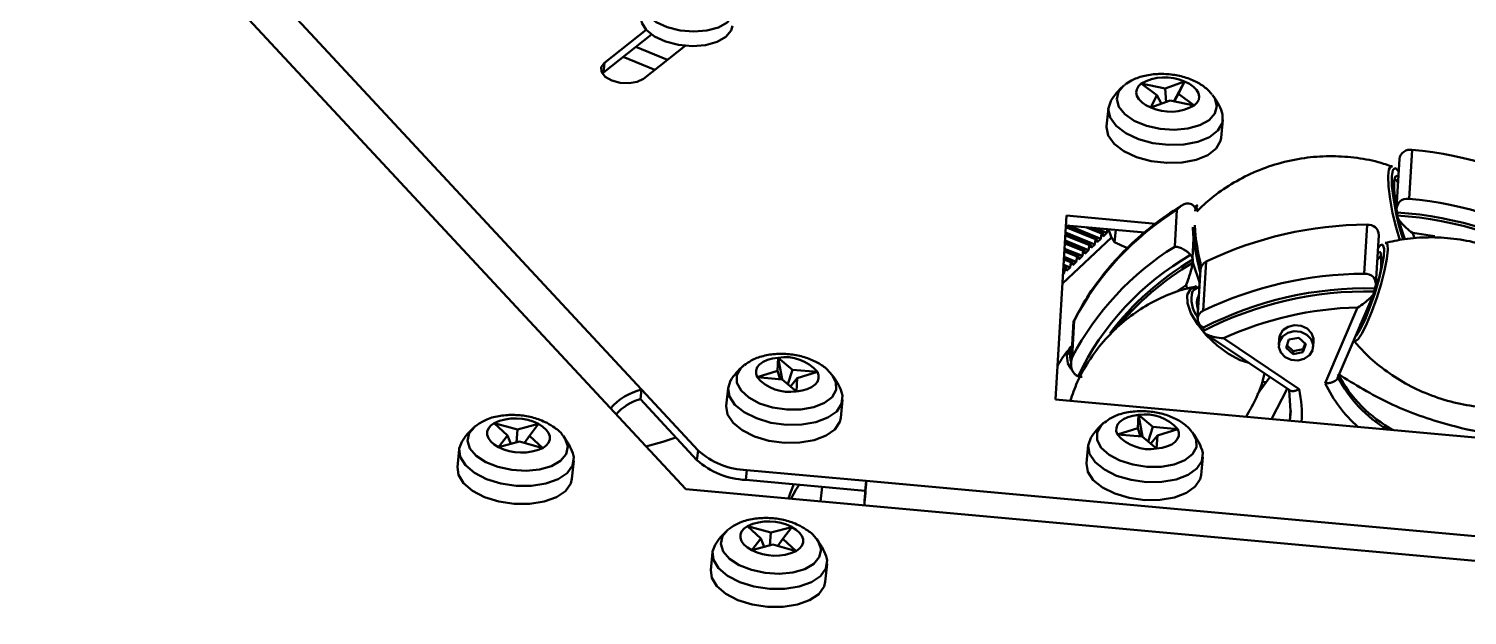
# Model space of a CAD drawing. Header units: millimetres. Extents: x 263 to 2983, y 441 to 2500.
# Drawn here: x 1835.2 to 1960.1, y 1643.3 to 1694.2 of the extents above; entities that cross this region are included whole.
import ezdxf

# ---------------------------------------------------------------- set-up
doc = ezdxf.new("R2010")
doc.units = ezdxf.units.MM
doc.header["$LTSCALE"] = 0.5
doc.layers.add('BOL', color=7, linetype='Continuous', lineweight=50)

msp = doc.modelspace()

# ---------------------------------------------------------------- linework, layer by layer
at = {"layer": 'BOL'}
for p, q in [((1892.23, 1654.22), (1835.2, 1715.56)), ((1888.39, 1662.87), (1846.06, 1708.41)), ((1885.09, 1690.39), (1889.27, 1693.7)), ((1885.17, 1691.23), (1888.8, 1694.1)), ((1887.91, 1692.62), (1890.65, 1691.5)), ((1892.19, 1692.72), (1888.56, 1689.85)), ((1885.17, 1691.23), (1885.09, 1690.39)), ((1886.81, 1691.75), (1889.55, 1690.64)), ((1885, 1690.31), (1885.09, 1690.39)), ((1930.33, 1689.3), (1930.24, 1689.23)), ((1933.13, 1688.44), (1931.77, 1689.44)), ((1931.77, 1689.44), (1933.86, 1689)), ((1933.86, 1689), (1935.54, 1689.61)), ((1933.86, 1689), (1933.94, 1687.83)), ((1935.54, 1689.61), (1934.61, 1687.89)), ((1935.02, 1688.53), (1934.65, 1687.89)), ((1935.54, 1689.61), (1935.02, 1688.53)), ((1935.02, 1688.53), (1936.38, 1687.53)), ((1928.93, 1687.31), (1928.77, 1685.75)), ((1932.62, 1687.35), (1933.13, 1688.44)), ((1934.29, 1687.96), (1932.62, 1687.35)), ((1933.13, 1688.44), (1933.53, 1687.68)), ((1936.38, 1687.53), (1934.29, 1687.96)), ((1937.98, 1688.43), (1937.94, 1688.49)), ((1938.72, 1684.73), (1938.88, 1686.29)), ((1955.29, 1683.69), (1955.03, 1679.43)), ((1954.2, 1682.9), (1953.94, 1678.65)), ((1954.03, 1681.4), (1954.1, 1681.35)), ((1936.69, 1678.89), (1936.34, 1678.67)), ((1936.48, 1678.55), (1936.47, 1678.35)), ((1936.48, 1678.55), (1936.53, 1678.42)), ((1936.54, 1678.68), (1936.53, 1678.42)), ((1936.66, 1678.39), (1936.54, 1678.76)), ((1936.65, 1678.38), (1936.54, 1678.68)), ((1953.95, 1678.78), (1953.92, 1678.78)), ((1924.35, 1662.01), (1925.3, 1677.98)), ((1925.3, 1677.98), (1933.06, 1677.27)), ((1934.69, 1675.28), (1934.88, 1678.47)), ((1954.03, 1678.24), (1953.98, 1678.37)), ((1954.01, 1677.97), (1954.03, 1678.24)), ((1954.03, 1677.84), (1954.68, 1675.94)), ((1954.18, 1677.04), (1954.09, 1677.37)), ((1924.95, 1672.08), (1929.21, 1676.08)), ((1927.28, 1675.42), (1925.2, 1676.26)), ((1927.74, 1675.47), (1925.21, 1676.5)), ((1927.38, 1675.52), (1925.21, 1676.4)), ((1927.81, 1675.92), (1925.24, 1676.96)), ((1925.25, 1677.13), (1932.08, 1676.51)), ((1927.91, 1676.02), (1925.25, 1677.1)), ((1928.27, 1675.97), (1925.46, 1677.11)), ((1928.34, 1676.42), (1926.97, 1676.98)), ((1928.45, 1676.52), (1927.42, 1676.94)), ((1928.8, 1676.47), (1927.72, 1676.91)), ((1927.91, 1676.02), (1927.81, 1675.92)), ((1927.95, 1675.67), (1927.91, 1676.02)), ((1928.27, 1675.97), (1928.34, 1676.42)), ((1928.45, 1676.52), (1928.34, 1676.42)), ((1928.48, 1676.17), (1928.45, 1676.52)), ((1928.48, 1676.17), (1928.8, 1676.47)), ((1928.8, 1676.47), (1928.85, 1676.81)), ((1928.93, 1676.8), (1929.18, 1676.14)), ((1929.58, 1676.74), (1929.47, 1675.67)), ((1936.33, 1676.01), (1936.23, 1674.29)), ((1951.13, 1672.93), (1951.39, 1677.18)), ((1952.16, 1672.02), (1952.42, 1676.28)), ((1954.51, 1675.9), (1954.18, 1677.04)), ((1954.37, 1676.83), (1954.38, 1676.83)), ((1955.35, 1676.47), (1955.51, 1676)), ((1926.32, 1674.52), (1925.12, 1675)), ((1926.21, 1674.42), (1925.12, 1674.87)), ((1926.68, 1674.47), (1925.13, 1675.1)), ((1926.75, 1674.92), (1925.16, 1675.56)), ((1927.21, 1674.97), (1925.17, 1675.8)), ((1926.85, 1675.02), (1925.17, 1675.7)), ((1926.68, 1674.47), (1926.75, 1674.92)), ((1926.85, 1675.02), (1926.75, 1674.92)), ((1926.89, 1674.67), (1926.85, 1675.02)), ((1926.89, 1674.67), (1927.21, 1674.97)), ((1927.21, 1674.97), (1927.28, 1675.42)), ((1927.38, 1675.52), (1927.28, 1675.42)), ((1927.42, 1675.17), (1927.38, 1675.52)), ((1927.42, 1675.17), (1927.74, 1675.47)), ((1927.74, 1675.47), (1927.81, 1675.92)), ((1927.95, 1675.67), (1928.27, 1675.97)), ((1952.46, 1674.82), (1952.32, 1674.72)), ((1952.75, 1675.45), (1952.65, 1675.45)), ((1925.26, 1673.52), (1925.04, 1673.61)), ((1925.61, 1673.47), (1925.05, 1673.7)), ((1925.68, 1673.92), (1925.07, 1674.17)), ((1925.79, 1674.02), (1925.08, 1674.31)), ((1926.14, 1673.97), (1925.09, 1674.4)), ((1925.26, 1673.52), (1925.15, 1673.42)), ((1925.3, 1673.17), (1925.26, 1673.52)), ((1925.61, 1673.47), (1925.68, 1673.92)), ((1925.79, 1674.02), (1925.68, 1673.92)), ((1925.83, 1673.67), (1925.79, 1674.02)), ((1925.83, 1673.67), (1926.14, 1673.97)), ((1926.14, 1673.97), (1926.21, 1674.42)), ((1926.32, 1674.52), (1926.21, 1674.42)), ((1926.36, 1674.17), (1926.32, 1674.52)), ((1926.36, 1674.17), (1926.68, 1674.47)), ((1936.23, 1674.29), (1936.27, 1674.16)), ((1936.26, 1673.89), (1936.27, 1674.16)), ((1936.26, 1673.89), (1936.87, 1672.11)), ((1937.43, 1673.98), (1937.17, 1669.72)), ((1925.08, 1672.97), (1925, 1673)), ((1925, 1672.89), (1925.08, 1672.97)), ((1925.15, 1673.42), (1925.03, 1673.47)), ((1925.08, 1672.97), (1925.15, 1673.42)), ((1925.3, 1673.17), (1925.61, 1673.47)), ((1936.94, 1673.31), (1936.68, 1669.05)), ((1935.67, 1671.95), (1935, 1671.48)), ((1935.78, 1671.64), (1935.67, 1671.95)), ((1948.83, 1663.86), (1952, 1671.27)), ((1952.03, 1671.39), (1952.05, 1671.65)), ((1952.05, 1671.65), (1952.1, 1671.78)), ((1952.24, 1672.2), (1952.17, 1672.22)), ((1952.24, 1672.2), (1952.17, 1672.22)), ((1947.75, 1663.42), (1950.57, 1670)), ((1951.59, 1670.31), (1951.63, 1670.29)), ((1951.59, 1670.31), (1951.63, 1670.29)), ((1925.9, 1668.78), (1925.69, 1665.23)), ((1925.97, 1668.89), (1925.78, 1665.7)), ((1937.07, 1668.33), (1937.2, 1668.25)), ((1937.18, 1667.98), (1937.2, 1668.25)), ((1937.36, 1667.72), (1944.7, 1662.78)), ((1938.91, 1667.33), (1945.49, 1662.9)), ((1943.75, 1667.29), (1943.72, 1666.76)), ((1945.46, 1667.38), (1944.6, 1667.22)), ((1946.07, 1666.83), (1945.46, 1667.38)), ((1944.6, 1667.22), (1944.35, 1666.51)), ((1944.35, 1666.51), (1944.96, 1665.95)), ((1944.43, 1666.72), (1944.98, 1666.22)), ((1944.98, 1666.22), (1944.96, 1665.95)), ((1944.96, 1665.95), (1945.82, 1666.11)), ((1944.98, 1666.22), (1945.84, 1666.38)), ((1945.82, 1666.11), (1946.07, 1666.83)), ((1945.84, 1666.38), (1945.82, 1666.11)), ((1945.84, 1666.38), (1946.02, 1666.88)), ((1946.71, 1666.58), (1946.74, 1667.11)), ((1897.27, 1664.97), (1897.22, 1664.93)), ((1900.2, 1664.49), (1900.27, 1665.64)), ((1900.27, 1665.64), (1900.62, 1663.78)), ((1900.27, 1665.64), (1901.51, 1664.6)), ((1898.44, 1663.95), (1900.2, 1664.49)), ((1900.6, 1663.76), (1898.44, 1663.95)), ((1900.2, 1664.49), (1900.44, 1663.77)), ((1901.84, 1662.72), (1900.6, 1663.76)), ((1901.51, 1664.6), (1901.1, 1663.34)), ((1901.9, 1663.87), (1901.32, 1663.15)), ((1901.51, 1664.6), (1903.67, 1664.41)), ((1901.9, 1663.87), (1901.84, 1662.72)), ((1903.67, 1664.41), (1901.9, 1663.87)), ((1941.86, 1662.46), (1942.96, 1663.95)), ((1942.65, 1663.5), (1942.29, 1663.57)), ((1888.39, 1662.87), (1888.31, 1662.03)), ((1893.3, 1657.6), (1888.39, 1662.87)), ((1895.91, 1663.01), (1895.75, 1661.45)), ((1943.09, 1660.31), (1944.46, 1662.94)), ((1893.21, 1656.76), (1888.31, 1662.03)), ((1905.69, 1660.43), (1905.85, 1661.99)), ((1982.1, 1656.78), (1924.35, 1662.01)), ((1944.67, 1660.17), (1944.76, 1661.02)), ((1876.75, 1658.9), (1875.61, 1659.97)), ((1875.61, 1659.97), (1877.62, 1659.4)), ((1877.62, 1659.4), (1879.45, 1659.89)), ((1879.45, 1659.89), (1878.67, 1658.86)), ((1928.55, 1660), (1928.49, 1659.95)), ((1931.48, 1659.52), (1931.55, 1660.67)), ((1931.55, 1660.67), (1931.9, 1658.8)), ((1931.55, 1660.67), (1932.79, 1659.63)), ((1875.98, 1657.88), (1876.75, 1658.9)), ((1876.75, 1658.9), (1877.05, 1658.16)), ((1877.62, 1659.4), (1877.54, 1658.29)), ((1878.67, 1658.86), (1878.23, 1658.24)), ((1878.67, 1658.86), (1879.82, 1657.8)), ((1881.62, 1658.83), (1881.58, 1658.88)), ((1929.72, 1658.98), (1931.48, 1659.52)), ((1931.87, 1658.79), (1929.72, 1658.98)), ((1931.48, 1659.52), (1931.72, 1658.8)), ((1933.11, 1657.75), (1931.87, 1658.79)), ((1932.79, 1659.63), (1932.38, 1658.37)), ((1933.18, 1658.9), (1932.6, 1658.18)), ((1932.79, 1659.63), (1934.95, 1659.44)), ((1933.18, 1658.9), (1933.11, 1657.75)), ((1934.95, 1659.44), (1933.18, 1658.9)), ((1872.57, 1657.71), (1872.41, 1656.15)), ((1877.81, 1658.36), (1875.98, 1657.88)), ((1879.82, 1657.8), (1877.81, 1658.36)), ((1893.21, 1656.76), (1893.3, 1657.6)), ((1927.18, 1658.04), (1927.02, 1656.48)), ((1882.35, 1655.13), (1882.51, 1656.69)), ((1936.97, 1655.46), (1937.13, 1657.02)), ((1897.53, 1655.88), (1897.44, 1655.03)), ((1907.82, 1654.1), (1897.44, 1655.03)), ((1907.91, 1654.94), (1897.53, 1655.88)), ((1907.91, 1654.94), (1907.82, 1654.1)), ((1997.53, 1646.83), (1907.91, 1654.94)), ((2012.95, 1643.29), (1892.23, 1654.22)), ((1903.94, 1653.16), (1904.07, 1654.43)), ((1898.74, 1649.96), (1897.6, 1651.03)), ((1897.6, 1651.03), (1899.61, 1650.46)), ((1897.97, 1648.94), (1898.74, 1649.96)), ((1898.74, 1649.96), (1899.05, 1649.22)), ((1899.61, 1650.46), (1899.53, 1649.35)), ((1899.61, 1650.46), (1901.44, 1650.94)), ((1900.66, 1649.92), (1900.22, 1649.3)), ((1901.44, 1650.94), (1900.66, 1649.92)), ((1900.66, 1649.92), (1901.81, 1648.85)), ((1903.61, 1649.89), (1903.57, 1649.94)), ((1894.56, 1648.77), (1894.4, 1647.21)), ((1899.8, 1649.42), (1897.97, 1648.94)), ((1901.81, 1648.85), (1899.8, 1649.42)), ((1904.34, 1646.18), (1904.5, 1647.75))]:
    msp.add_line(p, q, dxfattribs=at)
at = {"layer": 'BOL', "flags": 128}
for points in [[(1888.64, 1697.02), (1888.48, 1696.6), (1888.54, 1695.96), (1888.94, 1695.33), (1889.66, 1694.77), (1890.62, 1694.33), (1891.75, 1694.04), (1892.94, 1693.94), (1894.08, 1694.03), (1895.08, 1694.3), (1895.84, 1694.73), (1896.3, 1695.29), (1896.42, 1695.91), (1896.35, 1696.23)], [(1888.33, 1695.26), (1888.41, 1694.72), (1888.81, 1694.09), (1889.53, 1693.52), (1890.49, 1693.08), (1891.62, 1692.8), (1892.81, 1692.69), (1893.95, 1692.78), (1894.95, 1693.05), (1895.71, 1693.49), (1896.17, 1694.04), (1896.29, 1694.44)], [(1888.56, 1689.85), (1888.03, 1689.58), (1887.32, 1689.46), (1886.54, 1689.51), (1885.81, 1689.71), (1885.25, 1690.03), (1884.93, 1690.44), (1884.9, 1690.86), (1885.17, 1691.23)], [(1930.24, 1689.23), (1929.82, 1688.73), (1929.66, 1688.08), (1929.84, 1687.41), (1930.36, 1686.77), (1931.18, 1686.21), (1932.23, 1685.78), (1933.42, 1685.51), (1934.65, 1685.43), (1935.84, 1685.53), (1936.87, 1685.82), (1937.68, 1686.26), (1938.18, 1686.83), (1938.35, 1687.48), (1938.17, 1688.15), (1937.98, 1688.43)], [(1931.77, 1689.44), (1931.53, 1689.2), (1931.39, 1688.93), (1931.35, 1688.65), (1931.41, 1688.36), (1931.58, 1688.07), (1931.85, 1687.8), (1932.19, 1687.56), (1932.62, 1687.35)], [(1936.38, 1687.53), (1936.62, 1687.77), (1936.77, 1688.03), (1936.81, 1688.32), (1936.74, 1688.61), (1936.57, 1688.89), (1936.31, 1689.16), (1935.96, 1689.41), (1935.54, 1689.61)], [(1929.15, 1687.95), (1929.13, 1687.92), (1928.92, 1687.21), (1929.08, 1686.48), (1929.6, 1685.77), (1930.44, 1685.13), (1931.53, 1684.62), (1932.8, 1684.27), (1934.15, 1684.11), (1935.49, 1684.15), (1936.7, 1684.38), (1937.71, 1684.79), (1938.44, 1685.36), (1938.83, 1686.03), (1938.85, 1686.75), (1938.79, 1686.96)], [(1928.77, 1685.75), (1928.76, 1685.65), (1928.92, 1684.92), (1929.44, 1684.21), (1930.28, 1683.57), (1931.37, 1683.06), (1932.64, 1682.71), (1933.99, 1682.55), (1935.33, 1682.59), (1936.54, 1682.82), (1937.55, 1683.23), (1938.28, 1683.8), (1938.66, 1684.47), (1938.72, 1684.73)], [(1954.22, 1675.85), (1953.91, 1676.93), (1953.61, 1678.18), (1953.39, 1679.4), (1953.25, 1680.5), (1953.22, 1681.39), (1953.29, 1681.99), (1953.45, 1682.26), (1953.56, 1682.26)], [(1954.09, 1677.37), (1953.89, 1678.27), (1953.67, 1679.48), (1953.55, 1680.54), (1953.53, 1681.38), (1953.62, 1681.91), (1953.81, 1682.08), (1953.9, 1682.05)], [(1953.94, 1678.62), (1953.82, 1679.33), (1953.73, 1680.25), (1953.73, 1680.95), (1953.83, 1681.35), (1954.01, 1681.42), (1954.03, 1681.4)], [(1953.74, 1681.13), (1953.89, 1681.07), (1954.07, 1680.84)], [(1953.9, 1682.05), (1954.07, 1681.89), (1954.13, 1681.81)], [(1954.02, 1678.2), (1954.01, 1678.27), (1954, 1678.3)], [(1954.63, 1675.96), (1954.56, 1676.16), (1954.28, 1677.1)], [(1957.28, 1676.18), (1956.86, 1676.26), (1955.35, 1676.47)], [(1950.23, 1667.09), (1950.34, 1667.05), (1950.61, 1667.25), (1950.96, 1667.78), (1951.37, 1668.61), (1951.81, 1669.65), (1952.23, 1670.83), (1952.61, 1672.05), (1952.91, 1673.21), (1953.11, 1674.22), (1953.19, 1675), (1953.15, 1675.48), (1952.99, 1675.62), (1952.97, 1675.62)], [(1950.39, 1667.51), (1950.45, 1667.57), (1950.8, 1668.12), (1951.21, 1668.96), (1951.64, 1670.02), (1952.06, 1671.21), (1952.41, 1672.41), (1952.68, 1673.52), (1952.84, 1674.45), (1952.87, 1675.1), (1952.77, 1675.43), (1952.75, 1675.45)], [(1952.65, 1675.45), (1952.56, 1675.4), (1952.35, 1675.17)], [(1952.55, 1674.81), (1952.48, 1674.82), (1952.46, 1674.82)], [(1952.65, 1674.51), (1952.54, 1674.45), (1952.29, 1674.14)], [(1936.55, 1671.85), (1936.05, 1671.6), (1935.78, 1671.09), (1935.8, 1670.38), (1936.1, 1669.51), (1936.66, 1668.55), (1937.43, 1667.6), (1938.36, 1666.71), (1939.36, 1665.98), (1940.36, 1665.44), (1941.13, 1665.19)], [(1936.85, 1671.83), (1936.83, 1671.82), (1936.34, 1671.54), (1936.25, 1671.42)], [(1946.65, 1666.28), (1946.7, 1666.77), (1946.53, 1667.25), (1946.16, 1667.64), (1945.64, 1667.88), (1945.06, 1667.93), (1944.5, 1667.79), (1944.05, 1667.48), (1943.78, 1667.05), (1943.72, 1666.56), (1943.9, 1666.08), (1944.27, 1665.69), (1944.79, 1665.46), (1945.37, 1665.4), (1945.93, 1665.54), (1946.38, 1665.85), (1946.65, 1666.28)], [(1946.74, 1667.11), (1946.74, 1667.31), (1946.56, 1667.78), (1946.19, 1668.17), (1945.67, 1668.41), (1945.09, 1668.46), (1944.53, 1668.33), (1944.08, 1668.02), (1943.81, 1667.58), (1943.75, 1667.29)], [(1925.68, 1666.61), (1925.59, 1666.49), (1925.32, 1665.82)], [(1925.77, 1666.55), (1925.58, 1666.02), (1925.64, 1665.47)], [(1897.22, 1664.93), (1897.02, 1664.73), (1896.67, 1664.12), (1896.68, 1663.45), (1897.04, 1662.79), (1897.71, 1662.18), (1898.65, 1661.68), (1899.78, 1661.33), (1901, 1661.15), (1902.23, 1661.15)], [(1900.27, 1665.64), (1899.78, 1665.57), (1899.33, 1665.45), (1898.95, 1665.27), (1898.65, 1665.05), (1898.44, 1664.81), (1898.34, 1664.53), (1898.34, 1664.24), (1898.44, 1663.95)], [(1925.32, 1665.82), (1925.42, 1665.14), (1925.7, 1664.68)], [(1925.64, 1665.47), (1925.68, 1665.34), (1925.7, 1665.32)], [(1896.13, 1663.65), (1895.91, 1663), (1896.02, 1662.27), (1896.5, 1661.55), (1897.3, 1660.9), (1898.37, 1660.38), (1899.62, 1660), (1900.97, 1659.82), (1902.31, 1659.83)], [(1901.84, 1662.72), (1902.33, 1662.79), (1902.78, 1662.92), (1903.16, 1663.09), (1903.46, 1663.31), (1903.66, 1663.56), (1903.77, 1663.83), (1903.77, 1664.12), (1903.67, 1664.41)], [(1902.23, 1661.15), (1903.35, 1661.35), (1904.28, 1661.72), (1904.94, 1662.23), (1905.29, 1662.84), (1905.28, 1663.51), (1904.96, 1664.13)], [(1904.96, 1664.13), (1904.93, 1664.17), (1904.92, 1664.18)], [(1902.31, 1659.83), (1903.54, 1660.04), (1904.58, 1660.44), (1905.34, 1660.98), (1905.77, 1661.64), (1905.84, 1662.36), (1905.77, 1662.66)], [(1944.69, 1660.17), (1944.75, 1661.04), (1944.63, 1662.83)], [(1895.75, 1661.45), (1895.75, 1661.44), (1895.86, 1660.71), (1896.34, 1659.99), (1897.14, 1659.34), (1898.21, 1658.81), (1899.46, 1658.44), (1900.81, 1658.26), (1902.15, 1658.27)], [(1875.61, 1659.97), (1875.31, 1659.75), (1875.1, 1659.5), (1875, 1659.23), (1875, 1658.94), (1875.1, 1658.65), (1875.3, 1658.37), (1875.6, 1658.11), (1875.98, 1657.88)], [(1879.82, 1657.8), (1880.12, 1658.01), (1880.32, 1658.26), (1880.43, 1658.54), (1880.43, 1658.82), (1880.33, 1659.11), (1880.12, 1659.39), (1879.83, 1659.65), (1879.45, 1659.89)], [(1902.15, 1658.27), (1903.38, 1658.48), (1904.42, 1658.88), (1905.18, 1659.42), (1905.61, 1660.08), (1905.69, 1660.43)], [(1928.49, 1659.95), (1928.3, 1659.76), (1927.95, 1659.15), (1927.96, 1658.48), (1928.31, 1657.82), (1928.99, 1657.21), (1929.93, 1656.71), (1931.05, 1656.36), (1932.28, 1656.17), (1933.5, 1656.18)], [(1931.55, 1660.67), (1931.05, 1660.6), (1930.61, 1660.47), (1930.23, 1660.3), (1929.93, 1660.08), (1929.72, 1659.83), (1929.62, 1659.56), (1929.61, 1659.27), (1929.72, 1658.98)], [(1873.88, 1659.62), (1873.44, 1659.09), (1873.29, 1658.44), (1873.5, 1657.77), (1874.04, 1657.13), (1874.88, 1656.58), (1875.93, 1656.16), (1877.13, 1655.9), (1878.37, 1655.83), (1879.55, 1655.94), (1880.57, 1656.24), (1881.36, 1656.7), (1881.84, 1657.27), (1881.99, 1657.92), (1881.78, 1658.59), (1881.62, 1658.83)], [(1873.95, 1659.69), (1873.92, 1659.67), (1873.88, 1659.62)], [(1891.38, 1658.72), (1890.25, 1658.34), (1888.77, 1657.93)], [(1927.41, 1658.68), (1927.18, 1658.03), (1927.3, 1657.3), (1927.78, 1656.58), (1928.58, 1655.93), (1929.64, 1655.4), (1930.9, 1655.03), (1932.24, 1654.85), (1933.58, 1654.86)], [(1933.11, 1657.75), (1933.61, 1657.82), (1934.05, 1657.95), (1934.43, 1658.12), (1934.73, 1658.34), (1934.94, 1658.59), (1935.05, 1658.86), (1935.05, 1659.15), (1934.95, 1659.44)], [(1933.5, 1656.18), (1934.63, 1656.38), (1935.56, 1656.75), (1936.22, 1657.26), (1936.57, 1657.87), (1936.56, 1658.54), (1936.24, 1659.16)], [(1936.24, 1659.16), (1936.2, 1659.2), (1936.2, 1659.21)], [(1872.79, 1658.35), (1872.57, 1657.76), (1872.66, 1657.03), (1873.1, 1656.31), (1873.88, 1655.65), (1874.93, 1655.11), (1876.17, 1654.73), (1877.51, 1654.53), (1878.85, 1654.52), (1880.1, 1654.72), (1881.16, 1655.1), (1881.95, 1655.63), (1882.41, 1656.28), (1882.51, 1657), (1882.43, 1657.36)], [(1933.58, 1654.86), (1934.82, 1655.07), (1935.86, 1655.47), (1936.62, 1656.01), (1937.05, 1656.67), (1937.12, 1657.39), (1937.04, 1657.69)], [(1872.41, 1656.15), (1872.5, 1655.47), (1872.94, 1654.75), (1873.72, 1654.09), (1874.77, 1653.55), (1876.01, 1653.17), (1877.35, 1652.97), (1878.69, 1652.96), (1879.94, 1653.16), (1881, 1653.54), (1881.79, 1654.07), (1882.25, 1654.72), (1882.35, 1655.13)], [(1927.02, 1656.48), (1927.02, 1656.47), (1927.14, 1655.73), (1927.62, 1655.02), (1928.42, 1654.37), (1929.48, 1653.84), (1930.74, 1653.47), (1932.08, 1653.29), (1933.42, 1653.3)], [(1933.42, 1653.3), (1934.66, 1653.51), (1935.7, 1653.9), (1936.46, 1654.45), (1936.89, 1655.11), (1936.97, 1655.46)], [(1901.17, 1653.41), (1901.29, 1653.85), (1901.61, 1654.66)], [(1901.4, 1653.41), (1901.78, 1654.16), (1902.07, 1654.61)], [(1895.87, 1650.68), (1895.43, 1650.15), (1895.29, 1649.5), (1895.49, 1648.83), (1896.03, 1648.19), (1896.87, 1647.64), (1897.93, 1647.22), (1899.12, 1646.96), (1900.36, 1646.88), (1901.54, 1647), (1902.56, 1647.3), (1903.35, 1647.75), (1903.83, 1648.33), (1903.98, 1648.98), (1903.77, 1649.65), (1903.61, 1649.89)], [(1895.94, 1650.74), (1895.92, 1650.72), (1895.87, 1650.68)], [(1897.6, 1651.03), (1897.3, 1650.81), (1897.09, 1650.56), (1896.99, 1650.29), (1896.99, 1650), (1897.09, 1649.71), (1897.29, 1649.43), (1897.59, 1649.17), (1897.97, 1648.94)], [(1901.81, 1648.85), (1902.11, 1649.07), (1902.31, 1649.32), (1902.42, 1649.59), (1902.42, 1649.88), (1902.32, 1650.17), (1902.11, 1650.45), (1901.82, 1650.71), (1901.44, 1650.94)], [(1894.78, 1649.41), (1894.56, 1648.82), (1894.65, 1648.09), (1895.09, 1647.37), (1895.87, 1646.71), (1896.92, 1646.17), (1898.16, 1645.79), (1899.5, 1645.58), (1900.85, 1645.58), (1902.09, 1645.78), (1903.15, 1646.15), (1903.94, 1646.69), (1904.4, 1647.34), (1904.5, 1648.06), (1904.42, 1648.42)], [(1894.4, 1647.21), (1894.49, 1646.53), (1894.93, 1645.81), (1895.71, 1645.15), (1896.76, 1644.61), (1898, 1644.23), (1899.34, 1644.02), (1900.69, 1644.02), (1901.93, 1644.22), (1902.99, 1644.59), (1903.78, 1645.13), (1904.24, 1645.78), (1904.34, 1646.18)]]:
    msp.add_lwpolyline(points, dxfattribs=at)
at = {"layer": 'BOL'}
for centre, radius, start, end in [((1933.83, 1685.81), 4.17, 65.8287, 119.5799), ((1933.73, 1685.14), 5.37, 130.5445, 148.483), ((1934.32, 1691.16), 4.17, 245.8281, 299.5795), ((1933.73, 1685.14), 5.37, 19.7775, 37.7161), ((1955.13, 1682.75), 0.947, 80.6128, 170.7108), ((1952.31, 1650.92), 32.9, 59.571, 84.8062), ((1935.71, 1678.28), 0.822, 19.1631, 41.2197), ((1954.84, 1678.56), 0.885, 77.7727, 192.8075), ((1952.05, 1646.67), 32.9, 59.5709, 84.8062), ((1948.07, 1657.28), 24.96, 121.9084, 152.2895), ((1952.05, 1646.88), 31.16, 57.9838, 86.3933), ((1952.07, 1647.14), 31.16, 57.9839, 86.3932), ((1955.66, 1678.32), 19.27, 183.4755, 194.3562), ((1951.51, 1644.61), 32.58, 90.2149, 115.6166), ((1951.48, 1676.26), 0.932, 1.2677, 95.9228), ((1947.88, 1654.09), 24.96, 121.9084, 152.2896), ((1947.23, 1673.93), 5.39, 333.2455, 9.3955), ((1948.04, 1653.63), 24.11, 119.7705, 154.4273), ((1948.75, 1652.88), 24.67, 120.3949, 142.9662), ((1948.95, 1652.35), 25, 120.5104, 140.921), ((1935.45, 1674.02), 0.822, 19.1638, 41.2197), ((1937.75, 1673.23), 0.816, 113.5271, 174.9472), ((1951.26, 1640.35), 32.58, 90.2154, 115.6164), ((1951.25, 1672.04), 0.897, 343.2226, 97.1105), ((1938.76, 1670.72), 2.61, 164.5329, 217.4451), ((1937.77, 1670.42), 1.16, 146.0889, 207.0857), ((1951.29, 1640.54), 30.85, 88.6175, 117.2142), ((1951.31, 1640.81), 30.86, 88.6179, 117.2138), ((1937.79, 1670.16), 1.12, 154.0111, 199.1651), ((1951.26, 1640.22), 29.79, 91.3394, 114.4923), ((1938.94, 1674.99), 13.54, 331.1792, 342.4872), ((1937.47, 1669), 0.783, 112.5502, 239.1188), ((1900.71, 1660.84), 5.37, 130.5445, 148.483), ((1900.87, 1662), 3.69, 40.7086, 99.3784), ((1901.23, 1666.36), 3.69, 220.7086, 279.3784), ((1900.71, 1660.84), 5.37, 19.7775, 37.7161), ((1926.69, 1665.14), 1.17, 250.134, 267.5902), ((1959.13, 1669.33), 11.6, 207.629, 238.8659), ((1959.35, 1669.78), 11.87, 207.9429, 241.481), ((1889.58, 1657.88), 5.13, 103.4151, 139.1384), ((1935.85, 1660.75), 9.88, 356.0889, 12.5596), ((1958.5, 1668.53), 11.9, 205.4578, 228.3996), ((1889.22, 1658.25), 3.89, 103.5722, 140.929), ((1877.44, 1655.96), 4.41, 62.9456, 114.5991), ((1931.99, 1655.87), 5.37, 130.5445, 148.483), ((1932.15, 1657.03), 3.69, 40.7086, 99.3784), ((1877.37, 1655.54), 5.37, 130.5445, 148.483), ((1877.37, 1655.54), 5.37, 19.7775, 37.7161), ((1932.51, 1661.39), 3.69, 220.7086, 279.3784), ((1931.99, 1655.87), 5.37, 19.7775, 37.7161), ((1877.98, 1661.81), 4.41, 242.9456, 294.5992), ((1897.82, 1662.65), 6.78, 228.1881, 267.5616), ((1897.73, 1661.81), 6.78, 228.1881, 267.5616), ((1808.38, 1661.36), 99.73, 355.0819, 356.3066), ((1843.72, 1658.16), 64.23, 355.2264, 356.3732), ((1899.43, 1647.02), 4.41, 62.9444, 114.5995), ((1899.36, 1646.6), 5.37, 130.5445, 148.483), ((1899.36, 1646.6), 5.37, 19.7775, 37.7161), ((1899.98, 1652.86), 4.41, 242.9441, 294.6007)]:
    msp.add_arc(centre, radius, start, end, dxfattribs=at)
for points, knots in [([(1937.9, 1688.51), (1937.75, 1688.68), (1937.39, 1689.09), (1936.6, 1689.59), (1935.56, 1690.02), (1934.37, 1690.26), (1933.13, 1690.3), (1931.96, 1690.12), (1931.03, 1689.79), (1930.55, 1689.46), (1930.37, 1689.33)], [0, 0, 0, 0, 0.086855, 0.212426, 0.35007, 0.490769, 0.632136, 0.777371, 0.915112, 1, 1, 1, 1]), ([(1953.59, 1682.22), (1953.18, 1682.36), (1952.1, 1682.74), (1950.25, 1683.05), (1948.1, 1683.18), (1945.88, 1683.01), (1943.66, 1682.54), (1941.53, 1681.77), (1939.6, 1680.75), (1937.94, 1679.61), (1937.02, 1678.74), (1936.61, 1678.34)], [0, 0, 0, 0, 0.071094, 0.18757, 0.304942, 0.422842, 0.550299, 0.673212, 0.791735, 0.906176, 1, 1, 1, 1]), ([(1953.92, 1678.78), (1953.87, 1679.09), (1953.76, 1679.72), (1953.72, 1680.5), (1953.72, 1680.99), (1953.83, 1681.18), (1953.79, 1681.16), (1953.78, 1681.16)], [0, 0, 0, 0, 0.253499, 0.517033, 0.776031, 0.971765, 1, 1, 1, 1]), ([(1935.31, 1678.85), (1935.06, 1678.7), (1934, 1678.05), (1932.27, 1676.75), (1930.21, 1674.88), (1928.41, 1672.82), (1926.96, 1670.8), (1926.25, 1669.42), (1925.94, 1668.82)], [0, 0, 0, 0, 0.060067, 0.257638, 0.455199, 0.652601, 0.849806, 1, 1, 1, 1]), ([(1934.88, 1678.47), (1934.88, 1678.48), (1934.98, 1678.6), (1935.2, 1678.81), (1935.56, 1679.01), (1935.89, 1679.05), (1936.15, 1678.98), (1936.26, 1678.87), (1936.32, 1678.82)], [0, 0, 0, 0, 0.003356, 0.2573, 0.525961, 0.721657, 0.860491, 1, 1, 1, 1]), ([(1936.51, 1678.78), (1936.52, 1678.78), (1936.54, 1678.78), (1936.54, 1678.72), (1936.54, 1678.68)], [0, 0, 0, 0, 0.443443, 1, 1, 1, 1]), ([(1954.01, 1677.97), (1954.01, 1677.92), (1954.03, 1677.83), (1954.14, 1677.61), (1954.39, 1677.3), (1954.81, 1676.89), (1955.15, 1676.6), (1955.34, 1676.47), (1955.35, 1676.47)], [0, 0, 0, 0, 0.107632, 0.214412, 0.382754, 0.66394, 0.997029, 1, 1, 1, 1]), ([(1929.18, 1676.14), (1929.19, 1676.11), (1929.29, 1675.93), (1929.39, 1675.79), (1929.47, 1675.67)], [0, 0, 0, 0, 0.145979, 1, 1, 1, 1]), ([(1936.25, 1676.96), (1936.27, 1676.69), (1936.3, 1676.13), (1936.46, 1675.07), (1936.66, 1674.01), (1936.83, 1673.35), (1936.9, 1673.07)], [0, 0, 0, 0, 0.254367, 0.526468, 0.796887, 1, 1, 1, 1]), ([(1969.56, 1670.23), (1969.28, 1670.56), (1968.54, 1671.44), (1967.11, 1672.66), (1965.32, 1673.87), (1963.32, 1674.86), (1961.17, 1675.59), (1958.94, 1676.02), (1956.75, 1676.13), (1954.75, 1676), (1953.51, 1675.72), (1952.96, 1675.6)], [0, 0, 0, 0, 0.071035, 0.187726, 0.30527, 0.423316, 0.550906, 0.67394, 0.792593, 0.907187, 1, 1, 1, 1]), ([(1929.47, 1675.67), (1929.6, 1675.61), (1930, 1675.4), (1930.41, 1675.23), (1930.7, 1675.11)], [0, 0, 0, 0, 0.309702, 1, 1, 1, 1]), ([(1936.07, 1674.56), (1936.01, 1674.62), (1935.89, 1674.75), (1935.65, 1674.93), (1935.33, 1675.12), (1934.99, 1675.25), (1934.78, 1675.28), (1934.69, 1675.28), (1934.69, 1675.28)], [0, 0, 0, 0, 0.139513, 0.278328, 0.474032, 0.742692, 0.99664, 1, 1, 1, 1]), ([(1936.26, 1673.89), (1936.25, 1673.84), (1936.24, 1673.74), (1936.18, 1673.49), (1936.07, 1673.09), (1935.89, 1672.54), (1935.75, 1672.15), (1935.67, 1671.95), (1935.67, 1671.95)], [0, 0, 0, 0, 0.107636, 0.21443, 0.382771, 0.663946, 0.997022, 1, 1, 1, 1]), ([(1936.6, 1671.83), (1936.18, 1671.74), (1935.12, 1671.52), (1933.47, 1670.86), (1931.7, 1669.89), (1930.01, 1668.63), (1928.48, 1667.1), (1927.19, 1665.37), (1926.22, 1663.63), (1925.81, 1662.44), (1925.62, 1661.9)], [0, 0, 0, 0, 0.085013, 0.212937, 0.343134, 0.474621, 0.617666, 0.75583, 0.888807, 1, 1, 1, 1]), ([(1950.57, 1670), (1950.57, 1670), (1950.77, 1670.12), (1951.14, 1670.37), (1951.59, 1670.75), (1951.86, 1671.04), (1952, 1671.24), (1952.02, 1671.34), (1952.03, 1671.39)], [0, 0, 0, 0, 0.002989, 0.336059, 0.617236, 0.78558, 0.892369, 1, 1, 1, 1]), ([(1925.97, 1668.89), (1925.97, 1668.89), (1925.93, 1668.86), (1925.92, 1668.82), (1925.9, 1668.78)], [0, 0, 0, 0, 0.013063, 1, 1, 1, 1]), ([(1938.91, 1667.33), (1938.91, 1667.33), (1938.66, 1667.35), (1938.21, 1667.41), (1937.67, 1667.56), (1937.36, 1667.71), (1937.2, 1667.85), (1937.19, 1667.94), (1937.18, 1667.98)], [0, 0, 0, 0, 0.0029727, 0.3360538, 0.6172194, 0.7855655, 0.8923693, 1, 1, 1, 1]), ([(1925.71, 1666.61), (1925.37, 1666.21), (1924.93, 1665.68), (1924.6, 1665.06), (1924.52, 1664.91)], [0, 0, 0, 0, 0.761276, 1, 1, 1, 1]), ([(1950.24, 1667.12), (1950.52, 1666.8), (1951.25, 1665.93), (1952.68, 1664.72), (1954.47, 1663.5), (1956.47, 1662.51), (1958.62, 1661.78), (1960.85, 1661.36), (1963.03, 1661.24), (1965.03, 1661.37), (1966.27, 1661.65), (1966.82, 1661.77)], [0, 0, 0, 0, 0.069839, 0.18674, 0.304496, 0.422755, 0.550574, 0.67383, 0.792697, 0.907497, 1, 1, 1, 1]), ([(1904.89, 1664.19), (1904.74, 1664.37), (1904.38, 1664.79), (1903.58, 1665.29), (1902.55, 1665.72), (1901.36, 1665.96), (1900.12, 1666.01), (1898.95, 1665.82), (1897.99, 1665.49), (1897.51, 1665.12), (1897.32, 1664.98)], [0, 0, 0, 0, 0.087149, 0.211392, 0.34763, 0.486963, 0.626945, 0.770725, 0.907195, 1, 1, 1, 1]), ([(1926.29, 1664.04), (1926.21, 1664.08), (1926.05, 1664.16), (1925.85, 1664.4), (1925.7, 1664.76), (1925.67, 1665.22), (1925.73, 1665.54), (1925.78, 1665.7), (1925.78, 1665.7)], [0, 0, 0, 0, 0.139505, 0.27833, 0.474032, 0.742678, 0.996628, 1, 1, 1, 1]), ([(1940.88, 1660.51), (1941.16, 1660.99), (1941.76, 1662.05), (1942.27, 1663.33), (1942.45, 1664.12), (1942.48, 1664.27)], [0, 0, 0, 0, 0.402471, 0.884852, 1, 1, 1, 1]), ([(1947.75, 1663.42), (1947.75, 1663.42), (1947.86, 1663.42), (1948.08, 1663.43), (1948.38, 1663.51), (1948.63, 1663.63), (1948.79, 1663.75), (1948.81, 1663.84), (1948.82, 1663.86)], [0, 0, 0, 0, 0.005407, 0.213004, 0.455819, 0.683459, 0.90439, 1, 1, 1, 1]), ([(1948.87, 1664.22), (1950.32, 1663.33), (1953.2, 1661.57), (1957.73, 1659.93), (1962.11, 1658.94), (1964.87, 1658.73), (1966.27, 1658.63)], [0, 0, 0, 0, 0.282957, 0.558872, 0.776682, 1, 1, 1, 1]), ([(1945.49, 1662.9), (1945.49, 1662.9), (1945.4, 1662.86), (1945.21, 1662.78), (1944.96, 1662.73), (1944.78, 1662.73), (1944.72, 1662.78), (1944.7, 1662.79)], [0, 0, 0, 0, 0.006783, 0.268405, 0.574406, 0.86126, 1, 1, 1, 1]), ([(1880.19, 1659.98), (1879.99, 1660.07), (1879.44, 1660.33), (1878.43, 1660.6), (1877.2, 1660.71), (1875.97, 1660.61), (1874.86, 1660.3), (1874.26, 1659.9), (1873.99, 1659.71)], [0, 0, 0, 0, 0.1031241, 0.283595, 0.4632583, 0.6464108, 0.8381019, 1, 1, 1, 1]), ([(1881.56, 1658.89), (1881.54, 1658.92), (1881.37, 1659.19), (1880.9, 1659.56), (1880.41, 1659.85), (1880.19, 1659.98)], [0, 0, 0, 0, 0.042567, 0.569899, 1, 1, 1, 1]), ([(1936.16, 1659.22), (1936.01, 1659.4), (1935.65, 1659.82), (1934.86, 1660.32), (1933.82, 1660.75), (1932.64, 1660.99), (1931.4, 1661.03), (1930.22, 1660.85), (1929.26, 1660.52), (1928.79, 1660.15), (1928.59, 1660.01)], [0, 0, 0, 0, 0.087143, 0.211392, 0.34763, 0.486963, 0.626945, 0.770726, 0.907197, 1, 1, 1, 1]), ([(1902.18, 1651.04), (1901.98, 1651.13), (1901.43, 1651.39), (1900.43, 1651.66), (1899.19, 1651.77), (1897.96, 1651.66), (1896.86, 1651.36), (1896.25, 1650.96), (1895.98, 1650.77)], [0, 0, 0, 0, 0.103124, 0.2836, 0.463259, 0.646412, 0.838103, 1, 1, 1, 1]), ([(1903.55, 1649.95), (1903.53, 1649.97), (1903.36, 1650.25), (1902.89, 1650.62), (1902.4, 1650.91), (1902.18, 1651.04)], [0, 0, 0, 0, 0.042568, 0.569886, 1, 1, 1, 1])]:
    msp.add_open_spline(points, degree=3, knots=knots, dxfattribs=at)

doc.saveas('drawing.dxf')
